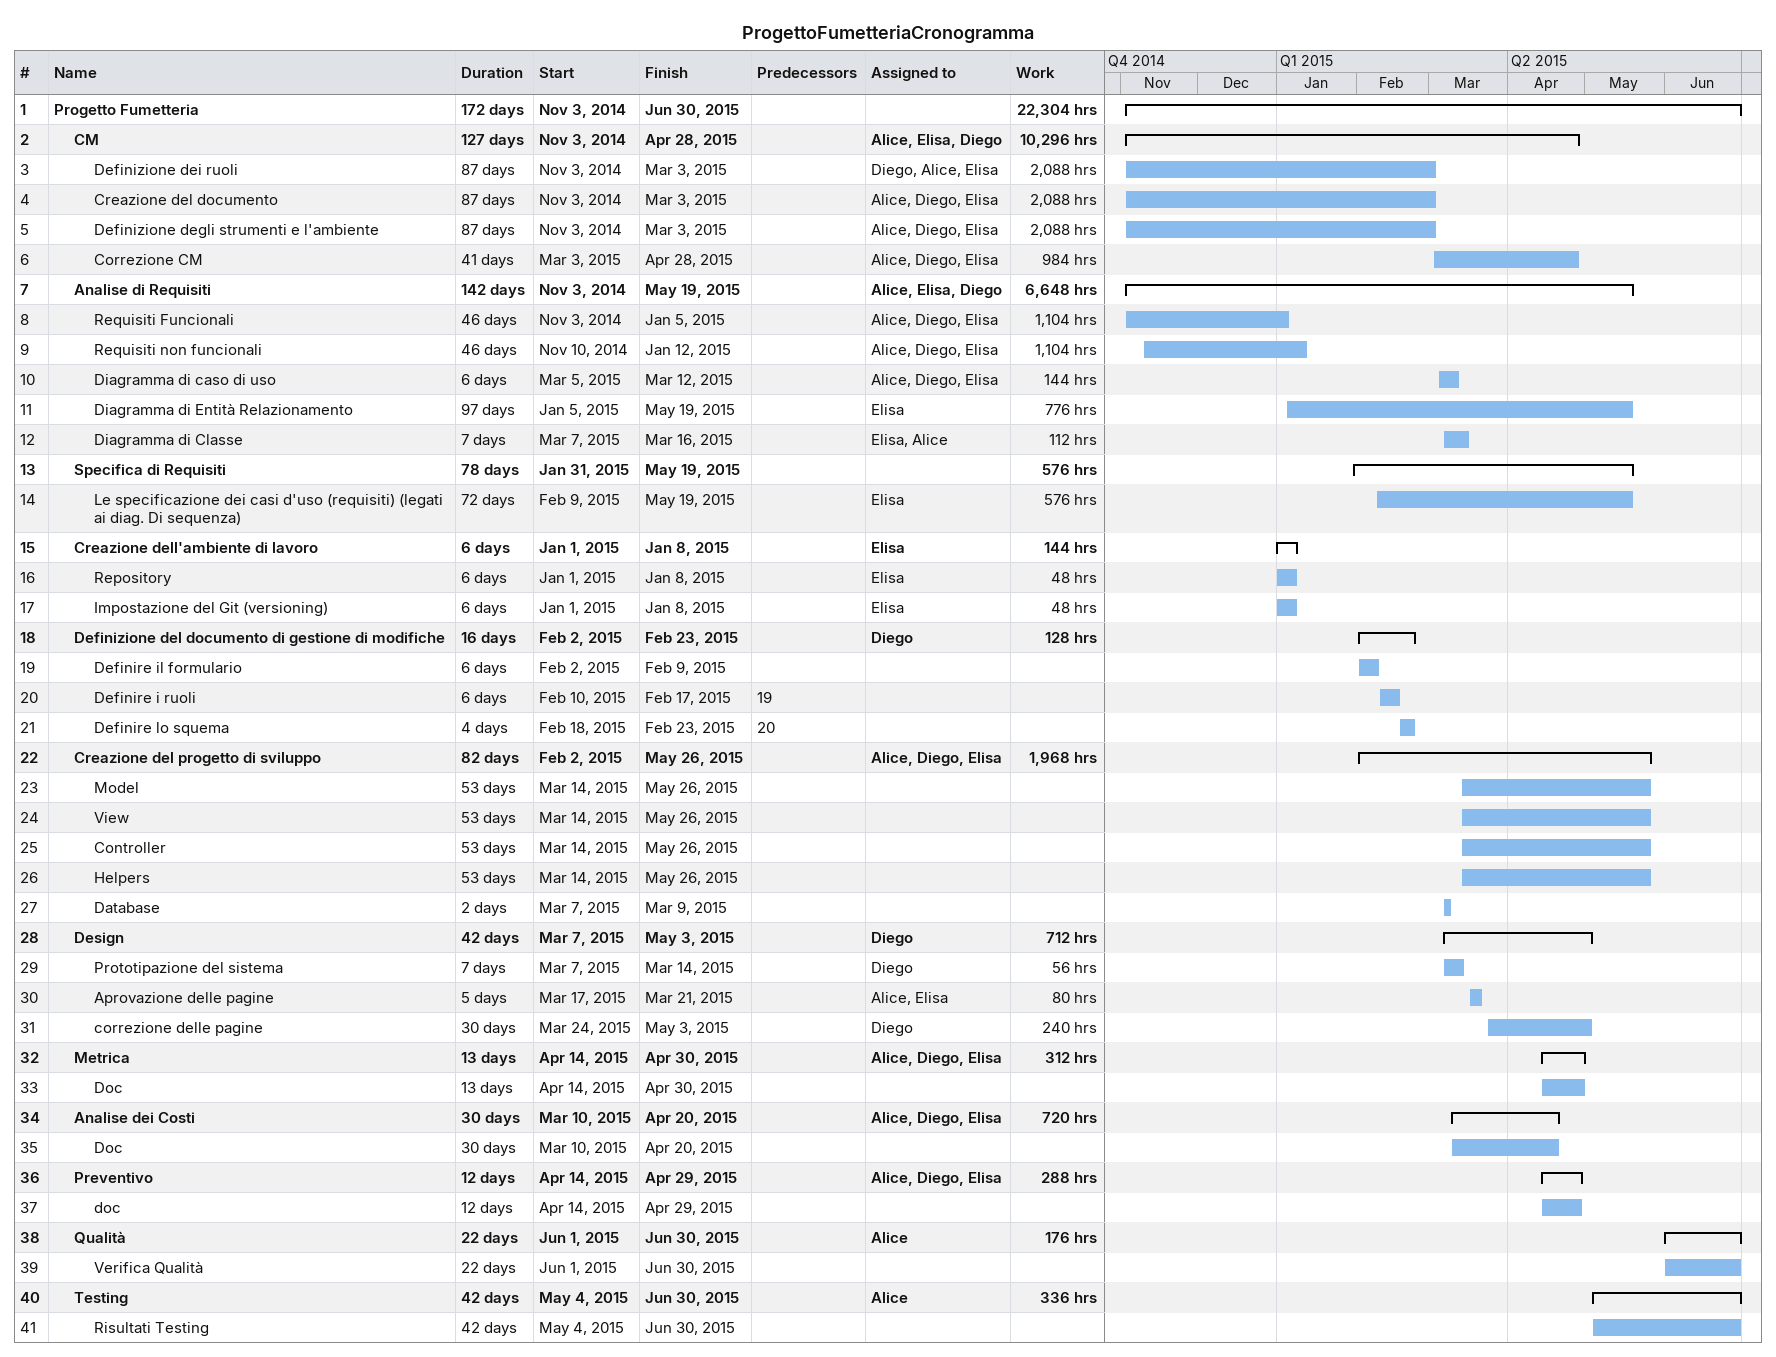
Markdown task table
ProgettoFumetteriaCronogramma

| ID | Level | Task | Duration | Start | Finish | Predecessors | Resources | Work (h) |
|---|---|---|---|---|---|---|---|---|
| 1 | 1 | **Progetto Fumetteria** | 172d | 2014-11-03 | 2015-06-30 |  |  | 22304 |
| 2 | 2 | **CM** | 127d | 2014-11-03 | 2015-04-28 |  | Alice, Elisa, Diego | 10296 |
| 3 | 3 | Definizione dei ruoli | 87d | 2014-11-03 | 2015-03-03 |  | Diego, Alice, Elisa | 2088 |
| 4 | 3 | Creazione del documento | 87d | 2014-11-03 | 2015-03-03 |  | Alice, Diego, Elisa | 2088 |
| 5 | 3 | Definizione degli strumenti e l'ambiente | 87d | 2014-11-03 | 2015-03-03 |  | Alice, Diego, Elisa | 2088 |
| 6 | 3 | Correzione CM | 41d | 2015-03-03 | 2015-04-28 |  | Alice, Diego, Elisa | 984 |
| 7 | 2 | **Analise di Requisiti** | 142d | 2014-11-03 | 2015-05-19 |  | Alice, Elisa, Diego | 6648 |
| 8 | 3 | Requisiti Funcionali | 46d | 2014-11-03 | 2015-01-05 |  | Alice, Diego, Elisa | 1104 |
| 9 | 3 | Requisiti non funcionali | 46d | 2014-11-10 | 2015-01-12 |  | Alice, Diego, Elisa | 1104 |
| 10 | 3 | Diagramma di caso di uso | 6d | 2015-03-05 | 2015-03-12 |  | Alice, Diego, Elisa | 144 |
| 11 | 3 | Diagramma di Entità Relazionamento | 97d | 2015-01-05 | 2015-05-19 |  | Elisa | 776 |
| 12 | 3 | Diagramma di Classe | 7d | 2015-03-07 | 2015-03-16 |  | Elisa, Alice | 112 |
| 13 | 2 | **Specifica di Requisiti** | 78d | 2015-01-31 | 2015-05-19 |  |  | 576 |
| 14 | 3 | Le specificazione dei casi d'uso (requisiti) (legati ai diag. Di sequenza) | 72d | 2015-02-09 | 2015-05-19 |  | Elisa | 576 |
| 15 | 2 | **Creazione dell'ambiente di lavoro** | 6d | 2015-01-01 | 2015-01-08 |  | Elisa | 144 |
| 16 | 3 | Repository | 6d | 2015-01-01 | 2015-01-08 |  | Elisa | 48 |
| 17 | 3 | Impostazione del Git (versioning) | 6d | 2015-01-01 | 2015-01-08 |  | Elisa | 48 |
| 18 | 2 | **Definizione del documento di gestione di modifiche** | 16d | 2015-02-02 | 2015-02-23 |  | Diego | 128 |
| 19 | 3 | Definire il formulario | 6d | 2015-02-02 | 2015-02-09 |  |  |  |
| 20 | 3 | Definire i ruoli | 6d | 2015-02-10 | 2015-02-17 | 19 |  |  |
| 21 | 3 | Definire lo squema | 4d | 2015-02-18 | 2015-02-23 | 20 |  |  |
| 22 | 2 | **Creazione del progetto di sviluppo** | 82d | 2015-02-02 | 2015-05-26 |  | Alice, Diego, Elisa | 1968 |
| 23 | 3 | Model | 53d | 2015-03-14 | 2015-05-26 |  |  |  |
| 24 | 3 | View | 53d | 2015-03-14 | 2015-05-26 |  |  |  |
| 25 | 3 | Controller | 53d | 2015-03-14 | 2015-05-26 |  |  |  |
| 26 | 3 | Helpers | 53d | 2015-03-14 | 2015-05-26 |  |  |  |
| 27 | 3 | Database | 2d | 2015-03-07 | 2015-03-09 |  |  |  |
| 28 | 2 | **Design** | 42d | 2015-03-07 | 2015-05-03 |  | Diego | 712 |
| 29 | 3 | Prototipazione del sistema | 7d | 2015-03-07 | 2015-03-14 |  | Diego | 56 |
| 30 | 3 | Aprovazione delle pagine | 5d | 2015-03-17 | 2015-03-21 |  | Alice, Elisa | 80 |
| 31 | 3 | correzione delle pagine | 30d | 2015-03-24 | 2015-05-03 |  | Diego | 240 |
| 32 | 2 | **Metrica** | 13d | 2015-04-14 | 2015-04-30 |  | Alice, Diego, Elisa | 312 |
| 33 | 3 | Doc | 13d | 2015-04-14 | 2015-04-30 |  |  |  |
| 34 | 2 | **Analise dei Costi** | 30d | 2015-03-10 | 2015-04-20 |  | Alice, Diego, Elisa | 720 |
| 35 | 3 | Doc | 30d | 2015-03-10 | 2015-04-20 |  |  |  |
| 36 | 2 | **Preventivo** | 12d | 2015-04-14 | 2015-04-29 |  | Alice, Diego, Elisa | 288 |
| 37 | 3 | doc | 12d | 2015-04-14 | 2015-04-29 |  |  |  |
| 38 | 2 | **Qualità** | 22d | 2015-06-01 | 2015-06-30 |  | Alice | 176 |
| 39 | 3 | Verifica Qualità | 22d | 2015-06-01 | 2015-06-30 |  |  |  |
| 40 | 2 | **Testing** | 42d | 2015-05-04 | 2015-06-30 |  | Alice | 336 |
| 41 | 3 | Risultati Testing | 42d | 2015-05-04 | 2015-06-30 |  |  |  |
